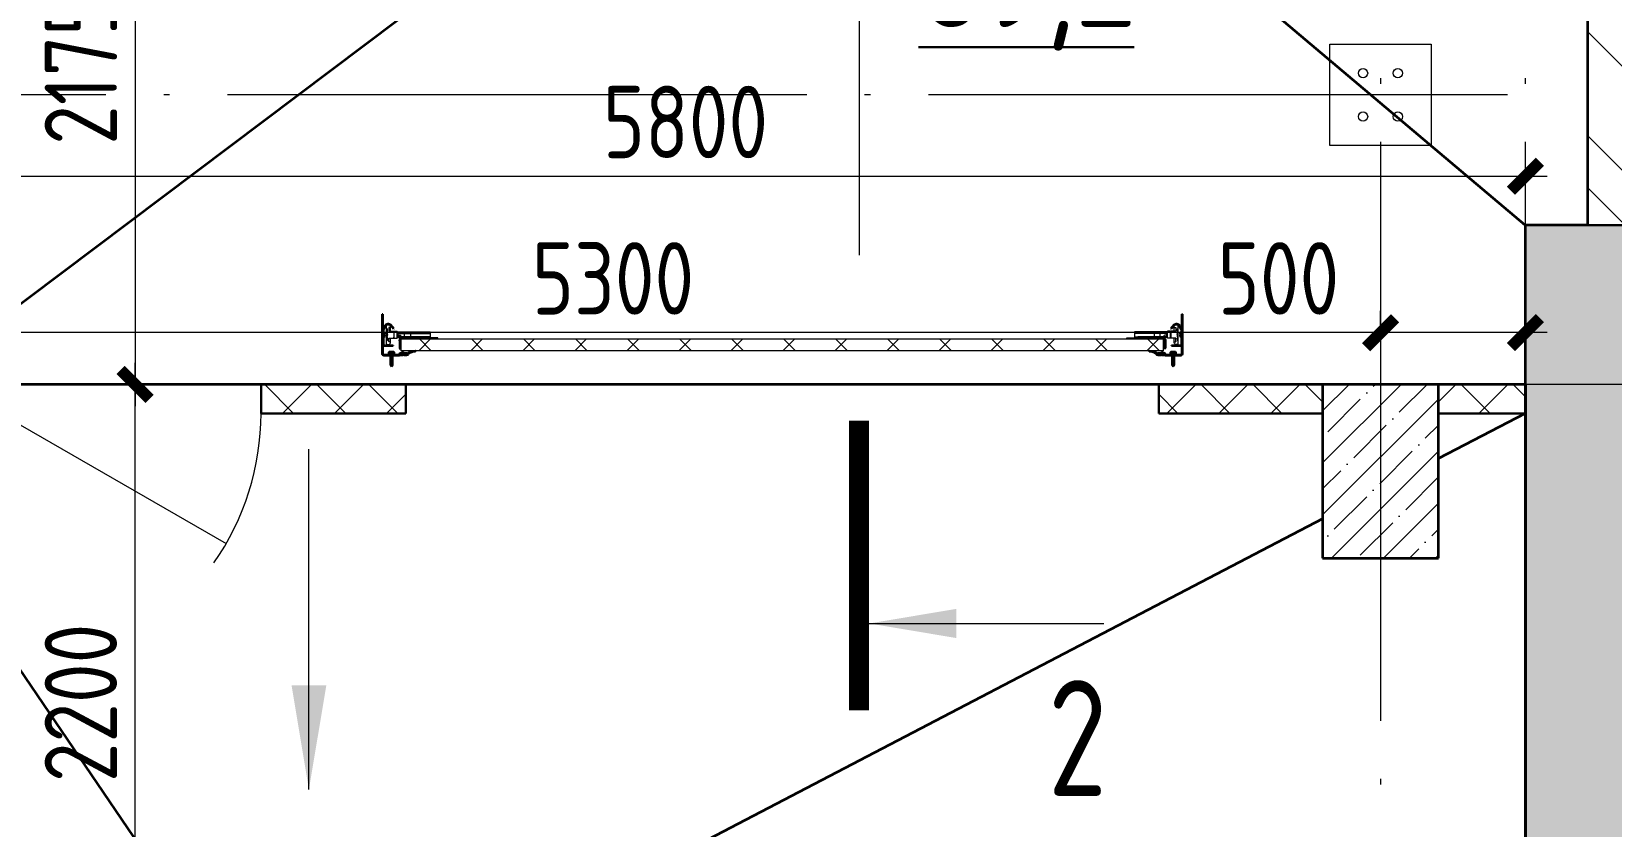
# Model space of a CAD drawing. Extents: x -965262 to 1142518, y -357520 to 71675.
# Drawn here: x 108265 to 113720, y -200679 to -197934 of the extents above; entities that cross this region are included whole.
import ezdxf

# ---------------------------------------------------------------- set-up
doc = ezdxf.new("R2010")
doc.units = 0
doc.header["$LTSCALE"] = 10
doc.linetypes.add('DOTE', pattern=[2.42, 2, -0.2, 0.02, -0.2])
doc.layers.get('0').update_dxf_attribs({"linetype": 'CONTINUOUS', "lineweight": 30})
doc.layers.get('Defpoints').update_dxf_attribs({"linetype": 'CONTINUOUS'})
doc.layers.add('DOTE', color=7, linetype='DOTE', lineweight=9)
doc.layers.add('полы', color=3, linetype='CONTINUOUS', lineweight=35)
doc.styles.add('GOST 2.304', font='isocpeur.ttf', dxfattribs={"width": 0.75, "height": 250})
doc.styles.add('GOST-2.304_Type-B', font='isocpeur.ttf', dxfattribs={"width": 0.9})
doc.styles.add('ГОСТ 2м', font='isocpeur.ttf', dxfattribs={"width": 0.8, "height": 250})
doc.dimstyles.new('ГОСТ 2м', dxfattribs={"dimtxt": 250, "dimasz": 100, "dimexe": 75, "dimexo": 150, "dimgap": 62.5, "dimtad": 1, "dimdec": 0, "dimtxsty": 'ГОСТ 2м', "dimblk": 'ARCHTICK', "dimcen": 150, "dimdle": 75, "dimclrd": 256, "dimclre": 256, "dimclrt": 256, "dimadec": 0, "dimazin": 0, "dimtfac": 1, "dimtdec": 0, "dimtmove": 0, "dimatfit": 3, "dimldrblk": 'OBLIQUE', "dimfxl": 1, "dimlwd": 15, "dimlwe": 15, "dimarcsym": 0})

# ---------------------------------------------------------------- blocks, each defined once
blk = doc.blocks.new('anchor.bolt')
for p, q in [((-0.07, 0), (-0.07, -0.72)), ((0.07, 0), (0.07, -0.06)), ((-0.1, -0.04), (-0.07, -0.03)), ((-0.1, -0.04), (0.09, -0.06)), ((0.07, -0.07), (-0.1, -0.04)), ((-0.1, -0.11), (-0.07, -0.1)), ((-0.1, -0.11), (0.09, -0.13)), ((0.07, -0.14), (-0.1, -0.11)), ((-0.1, -0.18), (-0.07, -0.17)), ((-0.1, -0.18), (0.09, -0.2)), ((0.07, -0.21), (-0.1, -0.18)), ((-0.1, -0.25), (-0.07, -0.24)), ((-0.1, -0.25), (0.09, -0.27)), ((0.07, -0.28), (-0.1, -0.25)), ((-0.1, -0.32), (-0.07, -0.31)), ((-0.1, -0.32), (0.09, -0.34)), ((0.07, -0.35), (-0.1, -0.32)), ((-0.1, -0.39), (-0.07, -0.38)), ((-0.1, -0.39), (0.09, -0.41)), ((0.07, -0.42), (-0.1, -0.39)), ((-0.1, -0.46), (-0.07, -0.45)), ((-0.1, -0.46), (0.09, -0.48)), ((0.07, -0.49), (-0.1, -0.46)), ((-0.1, -0.53), (-0.07, -0.52)), ((-0.1, -0.53), (0.09, -0.55)), ((0.07, -0.56), (-0.1, -0.53)), ((-0.09, -0.6), (-0.07, -0.59)), ((-0.09, -0.6), (0.09, -0.62)), ((0.07, -0.63), (-0.09, -0.6)), ((-0.07, -0.72), (0, -0.8)), ((-0.04, -0.62), (-0.06, -0.63)), ((-0.06, -0.64), (-0.06, -0.63)), ((-0.06, -0.73), (-0.06, -0.64)), ((0, -0.79), (-0.06, -0.73)), ((-0.01, -0.63), (-0.04, -0.62)), ((-0.03, -0.63), (0, -0.79)), ((-0.03, -0.63), (0.01, -0.78)), ((-0.02, -0.63), (0.01, -0.77)), ((-0.01, -0.63), (0.02, -0.76)), ((0.03, -0.69), (-0.01, -0.63)), ((0, -0.64), (0.03, -0.75)), ((0, -0.8), (0.07, -0.72)), ((0, -0.79), (0.03, -0.74)), ((0.01, -0.66), (0.03, -0.74)), ((0.03, -0.74), (0.03, -0.69)), ((0.07, -0.06), (0.09, -0.06)), ((0.09, -0.06), (0.07, -0.07)), ((0.07, -0.07), (0.07, -0.13)), ((0.07, -0.13), (0.09, -0.13)), ((0.09, -0.13), (0.07, -0.14)), ((0.07, -0.14), (0.07, -0.2)), ((0.07, -0.2), (0.09, -0.2)), ((0.09, -0.2), (0.07, -0.21)), ((0.07, -0.21), (0.07, -0.27)), ((0.07, -0.27), (0.09, -0.27)), ((0.09, -0.27), (0.07, -0.28)), ((0.07, -0.28), (0.07, -0.34)), ((0.07, -0.33), (0.09, -0.34)), ((0.09, -0.34), (0.07, -0.35)), ((0.07, -0.35), (0.07, -0.41)), ((0.07, -0.4), (0.09, -0.41)), ((0.09, -0.41), (0.07, -0.42)), ((0.07, -0.42), (0.07, -0.48)), ((0.07, -0.47), (0.09, -0.48)), ((0.09, -0.48), (0.07, -0.49)), ((0.07, -0.49), (0.07, -0.55)), ((0.07, -0.55), (0.09, -0.55)), ((0.09, -0.55), (0.07, -0.56)), ((0.07, -0.56), (0.07, -0.62)), ((0.09, -0.62), (0.07, -0.63)), ((0.07, -0.62), (0.09, -0.62)), ((0.07, -0.63), (0.07, -0.72))]:
    blk.add_line(p, q)
blk.add_arc((0.16, -0.64), 0.222, 187.9982, 219.836)
blk = doc.blocks.new('Крепеж_ворот')
at = {"lineweight": 15}
h = blk.add_hatch(dxfattribs=at)
h.set_pattern_fill('ANSI31', color=256, scale=2, angle=180)
h.set_pattern_definition([(225, (746089.599, 74802.7244), (4.49013, -4.49013), [])])
h.paths.add_polyline_path([(746087.1, 74804.1), (746087.1, 74801.6), (746091.1, 74801.6), (746094.2, 74801.9), (746094.2, 74804.1)], flags=17)
h.paths.add_polyline_path([(746116.4, 74801.6, 0.165118), (746119.9, 74802.8), (746124.2, 74806.1, -0.301689), (746131.4, 74806.6), (746134.8, 74804.7, 0.130081), (746137.5, 74803.9), (746142.2, 74803.9), (746142.2, 74806.4), (746137.5, 74806.4, -0.130081), (746136, 74806.9), (746132.6, 74808.8, 0.301689), (746122.7, 74808.1), (746118.3, 74804.7, -0.165112), (746116.4, 74804.1), (746064.1, 74804.1, -0.414223), (746061, 74807.2), (746061, 74868.5), (746059.4, 74868.5), (746059.4, 74868.8), (746059.4, 74869.5), (746059.4, 74870.5), (746059.4, 74870.7), (746059.4, 74871.7), (746059.4, 74872.2), (746059.4, 74873.2), (746059.4, 74873.9), (746059.4, 74874.7), (746059.4, 74875.6), (746059.4, 74876.1), (746059.4, 74877.1), (746059.4, 74877.4), (746059.4, 74878.3), (746059.4, 74879.1), (746059.4, 74879.4), (746061, 74879.4), (746061, 74944.5), (746058.5, 74944.5), (746058.5, 74807.2, 0.41422), (746064.1, 74801.6)])
h = blk.add_hatch(dxfattribs=at)
h.set_pattern_fill('ANSI31', color=256, scale=2, angle=90)
h.set_pattern_definition([(135, (736343.8085, 75928.334), (-4.490128, -4.490128), [])])
edge = h.paths.add_edge_path()
edge.add_ellipse((746065.1, 74838.4), major_axis=(-1.67, 1.67), ratio=1, start_angle=45, end_angle=135, ccw=False)
edge.add_line((746062.7, 74838.4), (746062.7, 74868.5))
edge.add_line((746062.7, 74868.5), (746061, 74868.5))
edge.add_line((746061, 74868.5), (746061, 74838.4))
edge.add_ellipse((746065.1, 74838.4), major_axis=(-2.89, 2.89), ratio=1, start_angle=45, end_angle=135)
edge.add_line((746065.1, 74834.3), (746096.6, 74834.3))
edge.add_line((746096.6, 74834.3), (746096.6, 74836))
edge.add_line((746096.6, 74836), (746065.1, 74836))
edge = h.paths.add_edge_path()
edge.add_ellipse((746065.1, 74890.2), major_axis=(2.89, 2.89), ratio=1, start_angle=106, end_angle=135)
edge.add_line((746061, 74890.2), (746061, 74879.4))
edge.add_line((746061, 74879.4), (746062.7, 74879.4))
edge.add_line((746062.7, 74879.4), (746062.7, 74890.4))
edge.add_ellipse((746065.1, 74890.2), major_axis=(-1.67, 1.67), ratio=1, start_angle=16, end_angle=45, ccw=False)
edge.add_line((746063, 74891.3), (746069.9, 74903.7))
edge.add_ellipse((746079.1, 74898.6), major_axis=(7.45, 7.45), ratio=1, start_angle=-3, end_angle=106, ccw=False)
edge.add_line((746086.9, 74905.7), (746097.5, 74893.9))
edge.add_line((746097.5, 74893.9), (746098.8, 74895.1))
edge.add_line((746098.8, 74895.1), (746088.2, 74906.8))
edge.add_ellipse((746079.1, 74898.6), major_axis=(8.67, 8.67), ratio=1, start_angle=-3, end_angle=106)
edge.add_line((746068.4, 74904.5), (746061.5, 74892.1))
h = blk.add_hatch(color=256, dxfattribs=at)
h.dxf.hatch_style = 1
h.paths.add_polyline_path([(746145.9, 74808.8), (746142.6, 74809.8, 0.10613), (746142.5, 74809.9), (746136.4, 74809.3, -0.181324), (746135.1, 74809.6, 0.335683), (746120.2, 74809.1, -0.119126), (746118.6, 74808.6, 0.371631), (746118, 74808.1), (746117.9, 74807.6, 0.451909), (746118.5, 74806.9, 0.124341), (746121, 74807.6, -0.343618), (746134.1, 74808.2, 0.181324), (746136.5, 74807.6), (746142.5, 74808.2, -0.110452), (746142.6, 74808.2), (746147.2, 74806.6, -0.710497), (746147.2, 74805.5), (746142.6, 74803.9), (746135.7, 74803.9, -0.178994), (746132.7, 74805, 0.369834), (746129.7, 74805, -0.178993), (746126.6, 74803.9), (746122.2, 74803.9, 0.120709), (746121.9, 74803.8), (746119.7, 74802.7, -0.017147), (746119.4, 74802.4, 0.538795), (746119.6, 74802.2), (746127.3, 74802.2, 0.207608), (746130.7, 74803.7, -0.433918), (746131.6, 74803.7, 0.207608), (746135.1, 74802.2), (746142.5, 74802.2, 0.079707), (746142.6, 74802.2), (746147.7, 74803.9, 0.461502), (746149, 74807.1, -0.250825), (746149.1, 74807.6, -0.128039), (746173.1, 74815.5, 0.416657), (746173.7, 74816.2), (746173.6, 74816.9, 0.409849), (746173, 74817.5, 0.127248)])
for p, q in [((746058.5, 74807.2), (746058.5, 74944.5)), ((746058.5, 74944.5), (746061, 74944.5)), ((746061, 74879.4), (746061, 74944.5)), ((746068.4, 74904.5), (746061.5, 74892.1)), ((746069.9, 74903.7), (746063, 74891.3)), ((746086.9, 74905.7), (746097.5, 74893.9)), ((746088.2, 74906.8), (746098.8, 74895.1)), ((746097.5, 74893.9), (746098.8, 74895.1)), ((746059.4, 74879.4), (746062.7, 74879.4)), ((746059.4, 74868.5), (746059.4, 74879.4)), ((746059.4, 74868.5), (746062.7, 74868.5)), ((746061, 74879.4), (746061, 74890.2)), ((746061, 74807.2), (746061, 74868.5)), ((746061, 74838.4), (746061, 74868.5)), ((746062.7, 74838.4), (746062.7, 74890.2)), ((746063.6, 74883), (746062.7, 74883)), ((746063.6, 74864.9), (746062.7, 74864.9)), ((746063.6, 74883), (746063.6, 74873.9)), ((746067.2, 74880.2), (746063.6, 74883)), ((746063.6, 74873.9), (746063.6, 74864.9)), ((746067.2, 74867.6), (746063.6, 74864.9)), ((746064.1, 74875.1), (746064.1, 74872.8)), ((746067.2, 74880.2), (746067.2, 74875.1)), ((746067.2, 74872.8), (746067.2, 74867.6)), ((746064.1, 74804.1), (746116.4, 74804.1)), ((746064.1, 74801.6), (746116.4, 74801.6)), ((746096.6, 74836), (746065.1, 74836)), ((746096.6, 74834.3), (746065.1, 74834.3)), ((746079, 74805.9), (746102.4, 74805.9)), ((746079, 74805.9), (746079, 74804.1)), ((746079, 74804.1), (746102.4, 74804.1)), ((746082.5, 74814.1), (746081.2, 74813.3)), ((746081.2, 74813.3), (746081.2, 74805.9)), ((746098.9, 74814.1), (746082.5, 74814.1)), ((746085.9, 74813.3), (746085.9, 74805.9)), ((746095.4, 74813.3), (746095.4, 74805.9)), ((746096.6, 74834.3), (746096.6, 74836)), ((746098.9, 74814.1), (746100.1, 74813.3)), ((746100.1, 74813.3), (746100.1, 74805.9)), ((746102.4, 74805.9), (746102.4, 74804.1)), ((746118.3, 74804.7), (746122.7, 74808.1)), ((746119.9, 74802.8), (746124.2, 74806.1)), ((746134.8, 74804.7), (746131.4, 74806.6)), ((746136, 74806.9), (746132.6, 74808.8)), ((746142.2, 74806.4), (746137.5, 74806.4)), ((746137.5, 74803.9), (746142.2, 74803.9)), ((746142.2, 74806.4), (746142.2, 74803.9)), ((746142.2, 74803.9), (746142.2, 74806.4)), ((746142.6, 74803.9), (746147.2, 74805.5)), ((746142.6, 74802.2), (746147.7, 74803.9)), ((746173.6, 74816.9), (746173.7, 74816.2))]:
    blk.add_line(p, q)
for p, q in [((746073.1, 74841.7), (746073.1, 74905.2)), ((746073.1, 74895.8), (746076.7, 74892.3)), ((746081.4, 74897.6), (746081.4, 74886.4)), ((746087.4, 74898), (746081.7, 74897.9)), ((746087.4, 74899.5), (746087.4, 74898)), ((746087.4, 74885.6), (746087.4, 74898)), ((746061, 74879.4), (746061, 74881.3)), ((746061, 74833.9), (746061, 74868.5)), ((746062.7, 74883), (746062.7, 74873.9)), ((746062.7, 74873.9), (746062.7, 74864.9)), ((746073.1, 74851), (746076.7, 74854.6)), ((746074.3, 74885.9), (746074.3, 74861)), ((746074.3, 74879.9), (746075.7, 74879.9)), ((746074.3, 74867), (746075.7, 74867)), ((746076.9, 74873.4), (746075.7, 74879.9)), ((746075.7, 74879.9), (746075.7, 74867)), ((746076.9, 74873.4), (746075.7, 74867)), ((746076, 74885.9), (746076, 74882.6)), ((746076, 74864.3), (746076, 74861)), ((746076.2, 74882.6), (746076.2, 74885.6)), ((746076.2, 74885.6), (746076.8, 74885.6)), ((746076.2, 74864.3), (746076.2, 74882.6)), ((746076.2, 74864.3), (746076.2, 74861.3)), ((746076.2, 74861.3), (746076.8, 74861.3)), ((746076.8, 74885.6), (746076.8, 74892)), ((746076.8, 74861.3), (746076.8, 74854.9)), ((746081.4, 74849.3), (746081.4, 74860.5)), ((746087.4, 74848.8), (746081.7, 74848.9)), ((746082.1, 74885.6), (746087.4, 74885.6)), ((746082.1, 74861.3), (746087.4, 74861.3)), ((746087.4, 74885.6), (746098.3, 74885.6)), ((746087.4, 74848.7), (746087.4, 74861.3)), ((746087.4, 74861.3), (746098.3, 74861.3)), ((746087.4, 74847.4), (746087.4, 74848.8)), ((746098.7, 74885.2), (746098.7, 74882.6)), ((746098.7, 74882.6), (746098.7, 74864.3)), ((746098.7, 74881.6), (746099.8, 74881.6)), ((746098.7, 74865.3), (746099.8, 74865.3)), ((746098.7, 74861.6), (746098.7, 74864.3)), ((746099.8, 74861.2), (746099.8, 74885.7)), ((746099.8, 74885.7), (746110.3, 74885.7)), ((746099.8, 74861.2), (746110.3, 74861.2)), ((746110.3, 74861.2), (746110.3, 74885.7)), ((746110.3, 74881.5), (746224.7, 74881.5)), ((746110.3, 74865.4), (746212.5, 74865.4)), ((746113.8, 74877.2), (746224.7, 74877.2)), ((746250.5, 74858.8), (746250.5, 74862.8))]:
    blk.add_line(p, q, dxfattribs=at)
at = {"lineweight": 15, "ltscale": 0.5}
for p, q in [((746076, 74885.9), (746074.3, 74885.9)), ((746076, 74861), (746074.3, 74861))]:
    blk.add_line(p, q, dxfattribs=at)
at = {"lineweight": 15, "extrusion": (-1.7375e-14, 1, 0)}
for p, q in [((746112.7, 74883.6), (746224.7, 74883.6)), ((746112.7, 74863.2), (746112.7, 74883.6)), ((746112.7, 74863.2), (746135.6, 74863.2)), ((746116.7, 74856.9), (746116.7, 74828.9)), ((746120.8, 74856.9), (746120.8, 74828.9)), ((746122.6, 74863.2), (746122.6, 74862.8)), ((746250.5, 74862.8), (746122.6, 74862.8)), ((746250.5, 74858.8), (746122.6, 74858.8)), ((746123.8, 74840), (746123.8, 74848.8)), ((746135.6, 74881.9), (746156.6, 74881.9)), ((746135.6, 74863.2), (746135.6, 74881.9)), ((746156.6, 74881.9), (746156.6, 74863.2)), ((746156.6, 74863.2), (746212.5, 74863.2)), ((746117.3, 74826.3), (746119, 74822.8)), ((746119, 74822.8), (746122.6, 74824.6)), ((746122.6, 74824.6), (746120.9, 74828))]:
    blk.add_line(p, q, dxfattribs=at)
at = {"lineweight": 15, "ltscale": 0.5, "extrusion": (-1.7375e-14, 1, 0)}
for p, q in [((746112.7, 74879.5), (746224.7, 74879.5)), ((746135.6, 74865.8), (746112.7, 74865.8)), ((746114.9, 74871.2), (746120.4, 74871.2)), ((746120.8, 74856.9), (746116.7, 74856.9)), ((746117.2, 74851.9), (746116.7, 74853.9)), ((746120.8, 74840.1), (746116.7, 74840.1)), ((746119.8, 74839), (746119.8, 74849.8)), ((746123.8, 74847.8), (746119.8, 74847.8)), ((746123.8, 74841), (746119.8, 74841)), ((746122.6, 74868.9), (746122.6, 74863.2)), ((746122.6, 74862.8), (746122.6, 74858.8)), ((746139.7, 74862.8), (746139.7, 74858.8)), ((746152.5, 74862.8), (746152.5, 74858.8)), ((746212.5, 74865.8), (746156.6, 74865.8)), ((746173.5, 74862.8), (746173.5, 74858.8)), ((746117.2, 74836.9), (746116.7, 74835)), ((746120.8, 74829.2), (746116.7, 74829.2))]:
    blk.add_line(p, q, dxfattribs=at)
at = {"lineweight": 15, "extrusion": (-2.77556e-16, -1, 0)}
for p, q in [((746224.7, 74865.6), (746113.8, 74865.6)), ((746128, 74865.6), (746128, 74863.3)), ((746137.6, 74865.6), (746137.6, 74863.3)), ((746164.4, 74865.6), (746164.4, 74863.3)), ((746174, 74865.6), (746174, 74863.3)), ((746200.8, 74865.6), (746200.8, 74863.3)), ((746210.4, 74865.6), (746210.4, 74863.3)), ((746224.7, 74883.6), (746224.7, 74863.3))]:
    blk.add_line(p, q, dxfattribs=at)
at = {"extrusion": (-1, -4.26669e-14, 0)}
for p, q in [((746117.9, 74807.6), (746118, 74808.1)), ((746136.4, 74809.3), (746142.5, 74809.9)), ((746142.5, 74808.2), (746136.5, 74807.6)), ((746142.6, 74809.8), (746145.9, 74808.8)), ((746147.2, 74806.6), (746142.6, 74808.2))]:
    blk.add_line(p, q, dxfattribs=at)
at = {"extrusion": (-1, -4.2422e-14, 1.22461e-16)}
for p, q in [((746119.5, 74802.5), (746121.9, 74803.8)), ((746127.3, 74802.2), (746119.6, 74802.2)), ((746122.2, 74803.9), (746126.6, 74803.9)), ((746142.5, 74802.2), (746135.1, 74802.2)), ((746135.7, 74803.9), (746142.5, 74803.9))]:
    blk.add_line(p, q, dxfattribs=at)
at = {"lineweight": 15}
for centre, radius, start, end in [((746079.1, 74899.5), 8.28, 0, 136.0097), ((746076.4, 74892), 0.375, 0, 45), ((746081.8, 74897.6), 0.375, 91, 180), ((746079.1, 74847.4), 8.28, 223.9903, 0), ((746077, 74882.6), 0.956, 180, 270), ((746077, 74864.3), 0.956, 90, 180), ((746077, 74882.6), 0.75, 180, 270), ((746077, 74864.3), 0.75, 90, 180), ((746076.4, 74854.9), 0.375, 315, 0), ((746082.1, 74886.4), 0.75, 180, 270), ((746082.1, 74860.5), 0.75, 90, 180), ((746081.8, 74849.3), 0.375, 180, 269), ((746098.3, 74885.2), 0.375, 0, 90), ((746098.3, 74861.6), 0.375, 270, 0), ((746122.6, 74856.9), 5.92, 90, 180), ((746122.6, 74856.9), 1.87, 90, 180), ((746128.6, 74855.4), 8.15, 194.9986, 233.9214), ((746128.6, 74833.4), 8.15, 126.0786, 165.0014), ((746122.6, 74828.9), 5.92, 180, 199.6464), ((746122.6, 74828.9), 1.87, 180, 185.5313)]:
    blk.add_arc(centre, radius, start, end, dxfattribs=at)
at = {"lineweight": 15, "ltscale": 0.5}
for centre, radius, start, end in [((746119.4, 74852.5), 2.25, 195, 270), ((746119.4, 74836.4), 2.25, 90, 165), ((746119.4, 74849.8), 0.375, 0, 90), ((746119.4, 74839), 0.375, 270, 0)]:
    blk.add_arc(centre, radius, start, end, dxfattribs=at)
for centre, radius, start, end in [((746064.1, 74807.2), 5.62, 180, 270), ((746064.1, 74807.2), 3.11, 180, 270), ((746082.1, 74803.7), 10.4, 68.2753, 87.8782), ((746090.7, 74797.9), 16.2, 73.306, 107.292), ((746099.2, 74803.7), 10.4, 92.1218, 111.7247), ((746116.4, 74807.2), 3.11, 270, 307.5043), ((746116.4, 74807.2), 5.62, 270, 307.5043), ((746118.5, 74807.5), 0.586, 173.2711, 270.547), ((746118.6, 74808), 0.586, 91.7247, 173.2711), ((746118.5, 74812.1), 5.21, 270.547, 298.8983), ((746118.4, 74812.1), 3.52, 271.7247, 298.8983), ((746128, 74799.4), 12.4, 54.8903, 129.1143), ((746128, 74799.4), 10.7, 54.8903, 130.7448), ((746128.2, 74801), 8.97, 60.3534, 127.5043), ((746128.2, 74801), 8.97, 60.3534, 127.5043), ((746128.2, 74801), 8.97, 60.3534, 127.5043), ((746128.2, 74801), 6.46, 60.3534, 127.5043), ((746136.2, 74811.1), 3.54, 234.8903, 276), ((746137.5, 74809.6), 5.62, 240.3534, 270), ((746136.2, 74811.1), 1.86, 234.8903, 276), ((746137.5, 74809.6), 3.11, 240.3534, 270), ((746142.5, 74809.6), 0.292, 71.7675, 96), ((746142.5, 74807.9), 0.292, 70.7873, 96), ((746176.2, 74760.8), 56.8, 93.2805, 122.2878), ((746147, 74806), 0.562, 289.2127, 70.7873), ((746147, 74806), 2.25, 288.2291, 27.3228), ((746149.6, 74807.3), 0.586, 151, 207.3228), ((746176.3, 74765.4), 50.3, 93.6593, 122.8448), ((746173, 74816.9), 0.6, 4.1357, 93.2805), ((746173.1, 74816.1), 0.6, 273.6593, 4.1357)]:
    blk.add_arc(centre, radius, start, end)
at = {"extrusion": (-1.22461e-16, -5.20252e-30, -1)}
for centre, radius, start, end in [((-746119.6, 74802.4), 0.187, 270, 62.4687), ((-746122.2, 74803.3), 0.586, 62.4687, 90), ((-746126.6, 74808.6), 4.69, 229.4077, 270), ((-746127.3, 74806.9), 4.69, 223.0863, 270), ((-746131.2, 74803.2), 2.32, 49.4077, 130.5923), ((-746131.2, 74803.2), 0.637, 43.0863, 136.9137), ((-746135.1, 74806.9), 4.69, 270, 316.9137), ((-746135.7, 74808.6), 4.69, 270, 310.5923), ((-746142.5, 74804.2), 0.292, 250.7873, 270), ((-746142.5, 74802.5), 0.292, 251.7709, 270)]:
    blk.add_arc(centre, radius, start, end, dxfattribs=at)
at = {"extrusion": (0, 0, -1)}
for centre, major_axis, start_param, end_param in [((746079.1, 74898.6), (8.67, 8.67), 4.433136, 6.335545), ((746079.1, 74898.6), (7.45, 7.45), 4.433136, 6.335545), ((746065.1, 74890.2), (2.89, 2.89), 3.926991, 4.433136), ((746065.1, 74838.4), (-2.89, 2.89), 3.926991, 5.497787), ((746065.1, 74890.2), (-1.67, 1.67), 5.497787, 6.003933), ((746065.1, 74838.4), (-1.67, 1.67), 3.926991, 5.497787)]:
    blk.add_ellipse(centre, major_axis=major_axis, ratio=1, start_param=start_param, end_param=end_param, dxfattribs=at)
for points in [[(746067.2, 74875.1), (746065.9, 74875.1), (746064.1, 74875.1)], [(746064.1, 74872.8), (746065.9, 74872.8), (746067.2, 74872.8)]]:
    blk.add_rational_spline(points, [1, 1.01284142743, 1], degree=2)
at = {"lineweight": 15, "ltscale": 0.5}
for points, knots in [([(746114.9, 74871.2), (746114.7, 74871.2), (746114.4, 74871.2), (746113.8, 74871.5), (746113.6, 74871.6), (746113.2, 74872), (746113, 74872.3), (746112.8, 74872.8), (746112.7, 74873.1), (746112.7, 74873.4)], [0.37141352, 0.37141352, 0.37141352, 0.37141352, 0.39402571, 0.39402571, 0.41663789, 0.41663789, 0.43959523, 0.43959523, 0.46255257, 0.46255257, 0.46255257, 0.46255257]), ([(746122.6, 74868.9), (746122.6, 74869.2), (746122.6, 74869.5), (746122.3, 74870.1), (746122.2, 74870.3), (746121.8, 74870.7), (746121.5, 74870.9), (746121, 74871.1), (746120.7, 74871.2), (746120.4, 74871.2)], [0.28027447, 0.28027447, 0.28027447, 0.28027447, 0.30323181, 0.30323181, 0.32618916, 0.32618916, 0.34880134, 0.34880134, 0.37141352, 0.37141352, 0.37141352, 0.37141352])]:
    blk.add_open_spline(points, degree=3, knots=knots, dxfattribs=at)
at = {"lineweight": 15}
for points in [[(746117.1, 74826.9), (746117.1, 74826.7), (746117.2, 74826.5), (746117.3, 74826.3)], [(746120.9, 74828), (746120.9, 74828.2), (746120.8, 74828.5), (746120.8, 74828.7)]]:
    blk.add_open_spline(points, degree=3, dxfattribs=at)
at = {"xscale": -50.80000000000001, "yscale": 50.80000000000001, "zscale": 50.80000000000001}
blk.add_blockref('anchor.bolt', (746090.7, 74804.1), dxfattribs=at)
blk = doc.blocks.new('_ArchTick')
at = {"color": 0, "linetype": 'ByBlock', "lineweight": 0, "const_width": 0.4}
blk.add_lwpolyline([(-0.5, -0.5), (0.5, 0.5)], dxfattribs=at)
blk = doc.blocks.new('*D1256')
at = {"lineweight": 15, "ltscale": 50, "transparency": 16777216}
for p, q in [((108623, -201427.1), (108623, -199077.1)), ((108900.5, -199152.1), (108548, -199152.1)), ((108900.5, -201352.1), (108548, -201352.1))]:
    blk.add_line(p, q, dxfattribs=at)
at = {"layer": 'Defpoints', "color": 0, "lineweight": 15, "ltscale": 50, "transparency": 16777216}
for p in [(108623, -199152.1), (109050.5, -199152.1), (109050.5, -201352.1, 0)]:
    blk.add_point(p, dxfattribs=at)
at = {"lineweight": 15, "ltscale": 50, "transparency": 16777216, "xscale": 100, "yscale": 100, "zscale": 100}
for p, rotation in [((108623, -199152.1), 90), ((108623, -201352.1), 270)]:
    blk.add_blockref('_ArchTick', p, dxfattribs=dict(at, rotation=rotation))
at = {"lineweight": 15, "ltscale": 50, "transparency": 16777216, "insert": (108435.5, -200252.1), "char_height": 250, "attachment_point": 5, "rotation": 90, "style": 'ГОСТ 2м'}
blk.add_mtext('2200', dxfattribs=at)
blk = doc.blocks.new('_Oblique')
at = {"color": 0, "linetype": 'ByBlock', "lineweight": -2}
blk.add_line((-0.5, -0.5), (0.5, 0.5), dxfattribs=at)
blk = doc.blocks.new('*D1141')
at = {"lineweight": 15, "ltscale": 50, "transparency": 16777216}
for p, q in [((112923.1, -199002.1), (112923.1, -198898.4)), ((113423.1, -199002.1), (113423.1, -198898.4)), ((112923.1, -198973.4), (112318.1, -198973.4)), ((113498.1, -198973.4), (112923.1, -198973.4))]:
    blk.add_line(p, q, dxfattribs=at)
at = {"layer": 'Defpoints', "color": 0, "lineweight": 15, "ltscale": 50, "transparency": 16777216}
for p in [(112923.1, -198973.4), (112923.1, -199152.1), (113423.1, -199152.1)]:
    blk.add_point(p, dxfattribs=at)
at = {"lineweight": 15, "ltscale": 50, "transparency": 16777216, "xscale": 100, "yscale": 100, "zscale": 100, "rotation": 180}
blk.add_blockref('_ArchTick', (112923.1, -198973.4), dxfattribs=at)
at = {"lineweight": 15, "ltscale": 50, "transparency": 16777216, "xscale": 100, "yscale": 100, "zscale": 100}
blk.add_blockref('_ArchTick', (113423.1, -198973.4), dxfattribs=at)
at = {"lineweight": 15, "ltscale": 50, "transparency": 16777216, "insert": (112570.6, -198785.9), "char_height": 250, "attachment_point": 5, "style": 'ГОСТ 2м'}
blk.add_mtext('500', dxfattribs=at)
blk = doc.blocks.new('*D1142')
at = {"lineweight": 15, "ltscale": 50, "transparency": 16777216}
for p, q in [((107623, -199002.1), (107623, -198898.4)), ((112923.1, -199002.1), (112923.1, -198898.4)), ((112998.1, -198973.4), (107548, -198973.4))]:
    blk.add_line(p, q, dxfattribs=at)
at = {"layer": 'Defpoints', "color": 0, "lineweight": 15, "ltscale": 50, "transparency": 16777216}
for p in [(107623, -198973.4), (107623, -199152.1), (112923.1, -199152.1)]:
    blk.add_point(p, dxfattribs=at)
at = {"lineweight": 15, "ltscale": 50, "transparency": 16777216, "xscale": 100, "yscale": 100, "zscale": 100, "rotation": 180}
blk.add_blockref('_ArchTick', (107623, -198973.4), dxfattribs=at)
at = {"lineweight": 15, "ltscale": 50, "transparency": 16777216, "xscale": 100, "yscale": 100, "zscale": 100}
blk.add_blockref('_ArchTick', (112923.1, -198973.4), dxfattribs=at)
at = {"lineweight": 15, "ltscale": 50, "transparency": 16777216, "insert": (110273, -198785.9), "char_height": 250, "attachment_point": 5, "style": 'ГОСТ 2м'}
blk.add_mtext('5300', dxfattribs=at)
blk = doc.blocks.new('*D1143')
at = {"lineweight": 15, "ltscale": 50, "transparency": 16777216}
for p, q in [((107623, -199002.1), (107623, -198358.3)), ((113423.1, -199002.2), (113423.1, -198358.3)), ((107548, -198433.3), (113498.1, -198433.3))]:
    blk.add_line(p, q, dxfattribs=at)
at = {"layer": 'Defpoints', "color": 0, "lineweight": 15, "ltscale": 50, "transparency": 16777216}
for p in [(113423.1, -198433.3), (107623, -199152.1), (113423.1, -199152.2)]:
    blk.add_point(p, dxfattribs=at)
at = {"lineweight": 15, "ltscale": 50, "transparency": 16777216, "xscale": 100, "yscale": 100, "zscale": 100, "rotation": 180}
blk.add_blockref('_ArchTick', (107623, -198433.3), dxfattribs=at)
at = {"lineweight": 15, "ltscale": 50, "transparency": 16777216, "xscale": 100, "yscale": 100, "zscale": 100}
blk.add_blockref('_ArchTick', (113423.1, -198433.3), dxfattribs=at)
at = {"lineweight": 15, "ltscale": 50, "transparency": 16777216, "insert": (110523, -198245.8), "char_height": 250, "attachment_point": 5, "style": 'ГОСТ 2м'}
blk.add_mtext('5800', dxfattribs=at)
blk = doc.blocks.new('*D1168')
at = {"lineweight": 15, "ltscale": 50, "transparency": 16777216}
for p, q in [((108623, -196899.7), (108623, -199227.1)), ((110599.8, -196974.7), (108548, -196974.7)), ((110567.1, -199152.1), (108548, -199152.1))]:
    blk.add_line(p, q, dxfattribs=at)
at = {"layer": 'Defpoints', "color": 0, "lineweight": 15, "ltscale": 50, "transparency": 16777216}
for p in [(110749.8, -196974.7, 1451.3), (108623, -199152.1), (110717.1, -199152.1, 120.7)]:
    blk.add_point(p, dxfattribs=at)
at = {"lineweight": 15, "ltscale": 50, "transparency": 16777216, "xscale": 100, "yscale": 100, "zscale": 100}
for p, rotation in [((108623, -196974.7), 90), ((108623, -199152.1), 270)]:
    blk.add_blockref('_ArchTick', p, dxfattribs=dict(at, rotation=rotation))
at = {"lineweight": 15, "ltscale": 50, "transparency": 16777216, "insert": (108435.5, -198063.4), "char_height": 250, "attachment_point": 5, "rotation": 90, "style": 'ГОСТ 2м'}
blk.add_mtext('2175', dxfattribs=at)

msp = doc.modelspace()

# ---------------------------------------------------------------- hatches: boundary and pattern name
at = {"lineweight": 15}
h = msp.add_hatch(dxfattribs=at)
h.set_pattern_fill('ANSI32', scale=40, angle=90, style=0)
h.set_pattern_definition([(135, (216725.1, -214272.12), (-269.4077, -269.4077), []), (135, (216725.1, -214092.52), (-269.4077, -269.4077), [])])
h.paths.add_polyline_path([(115437.6, -192013.3), (115317.9, -192013.3), (115317.9, -192412.1), (115437.6, -192412.1)])
h.paths.add_polyline_path([(115507.9, -195702.1), (115317.9, -195702.1), (115317.9, -196102.1), (115507.9, -196102.1)])
h.paths.add_polyline_path([(120437.6, -196752.1), (120037.6, -196752.1), (120037.6, -197952.1), (120437.6, -197952.1)])
h.paths.add_polyline_path([(119952.6, -191912.1), (119877.3, -191912.1), (118077.7, -191912.1), (118077.7, -192412.1), (119878.1, -192412.1), (119952.6, -192412.1)], flags=17)
h.paths.add_polyline_path([(119952.6, -191912.1), (119877.3, -191912.1), (118077.7, -191912.1), (118077.7, -192412.1), (119878.1, -192412.1), (119952.6, -192412.1)], flags=17)
h.paths.add_polyline_path([(120437.6, -192012.1), (119952.6, -192012.1), (119952.6, -192412.1), (120037.6, -192412.1), (120037.6, -193152.1), (120437.6, -193152.1)], flags=0)
h.paths.add_polyline_path([(120437.6, -193152.1), (120037.6, -193152.1), (120037.6, -195702.1), (119952.6, -195702.1), (119952.6, -196102.1), (120037.6, -196102.1), (120037.6, -196752.1), (120437.6, -196752.1)], flags=0)
h.paths.add_polyline_path([(119952.6, -195702.1), (115507.9, -195702.1), (115507.9, -196102.1), (119952.6, -196102.1)], flags=0)
h.paths.add_polyline_path([(120437.6, -192012.1), (119877.7, -192012.1), (118077.7, -192012.1), (118077.7, -192412.1), (119878.1, -192412.1), (120037.6, -192412.1), (120037.6, -195702.1), (115507.9, -195702.1), (115507.9, -196102.1), (120037.6, -196102.1), (120037.6, -196752.1), (120437.6, -196752.1)], flags=17)
h.paths.add_polyline_path([(114037.6, -192412.1), (114237.6, -192412.1), (114237.6, -192012.1), (113637.6, -192012.1), (113637.6, -198602.1), (114037.6, -198602.1), (114037.6, -196102.1), (114307.9, -196102.1), (114307.9, -195702.1), (114037.6, -195702.1)])
h.paths.add_polyline_path([(118077.7, -192012.1), (115437.6, -192012.1), (115437.6, -192412.1), (118077.7, -192412.1)])
h.paths.add_polyline_path([(120437.6, -192012.1), (119877.7, -192012.1), (118077.7, -192012.1), (118077.7, -192412.1), (119878.1, -192412.1), (120037.6, -192412.1), (120037.6, -195702.1), (115507.9, -195702.1), (115507.9, -196102.1), (120037.6, -196102.1), (120037.6, -196752.1), (120437.6, -196752.1)], flags=17)
h.paths.add_polyline_path([(120437.6, -197952.1), (120037.6, -197952.1), (120037.6, -198602.1), (120437.6, -198602.1)])
h.paths.add_polyline_path([(119952.6, -192412.1), (119877.7, -192412.1), (119877.7, -192012.1), (119952.6, -192012.1)], flags=0)
h.paths.add_polyline_path([(114237.6, -192412.1), (114307.9, -192412.1), (114307.9, -192012.1), (114237.6, -192012.1)])
h = msp.add_hatch(dxfattribs=at)
h.set_pattern_fill('ANSI35', scale=40, style=0)
h.set_pattern_definition([(45, (79670.67, -272886.6), (-179.6051, 179.6051), []), (45, (79850.27, -272886.6), (-179.6051, 179.6051), [317.5, -63.5, 0, -63.5])])
h.paths.add_polyline_path([(123552.6, -223302.1), (123399.4, -223302.1), (121242.6, -223307.6), (121242.6, -223702.1), (123552.6, -223702.1)])
h.paths.add_polyline_path([(114412.6, -223702.1), (113422.6, -223702.1), (113422.6, -198602.1), (114502.9, -198602.1), (114502.9, -199002.1), (113802.6, -199002.1), (113802.6, -223302.1), (114412.6, -223302.1)])
h.paths.add_polyline_path([(115412.6, -223702.1), (117552.6, -223702.1), (117552.6, -223302.1), (115412.6, -223302.1)])
h.paths.add_polyline_path([(119352.6, -223707.6), (120242.6, -223702.1), (120242.6, -223302.1), (119352.6, -223307.6)])
h.paths.add_polyline_path([(125352.6, -223702.1), (125352.6, -223302.1), (126102.6, -223302.1), (126102.6, -222552.3), (126502.6, -222552.3), (126502.6, -223701.7), (125352.6, -223702.1)])
h.paths.add_polyline_path([(126102.6, -220752.1), (126502.6, -220752.1), (126502.6, -219552.1), (126102.6, -219552.1)])
h.paths.add_polyline_path([(126102.6, -217752.3), (126502.6, -217752.3), (126502.6, -216552.3), (126102.6, -216552.3)])
h.paths.add_polyline_path([(126102.6, -214752.3), (126502.6, -214752.3), (126502.6, -213552.3), (126102.6, -213552.3)])
h.paths.add_polyline_path([(126102.6, -211752.3), (126502.6, -211752.3), (126502.6, -210552.3), (126102.6, -210552.3)])
h.paths.add_polyline_path([(126102.6, -208752.1), (126502.6, -208752.1), (126502.6, -207552.1), (126102.6, -207552.1)])
h.paths.add_polyline_path([(126102.6, -205752.1), (126502.6, -205752.1), (126502.6, -204552.1), (126102.6, -204552.1)])
h.paths.add_polyline_path([(126102.6, -202752.1), (126502.6, -202752.1), (126502.6, -201552.1), (126102.6, -201552.1)])
h.paths.add_polyline_path([(126102.6, -199752.3), (126102.6, -199002.1), (125351.8, -199002.1), (125352.6, -198602.1), (126502.6, -198602.1), (126502.6, -199752.1), (126102.6, -199752.1)])
h.paths.add_polyline_path([(122351.8, -199002.1), (123551.8, -199002.1), (123551.8, -198602.1), (122351.8, -198602.1)])
h.paths.add_polyline_path([(115402.9, -198997.6), (120552.6, -198997.6), (120552.6, -198602.1), (115402.9, -198602.1)])
h = msp.add_hatch(dxfattribs=at)
h.set_pattern_fill('ANSI37', scale=40, angle=90)
h.set_pattern_definition([(135, (-821269.76, -353115.75), (-89.802561, -89.802561), []), (225, (-821269.76, -353115.75), (89.802561, -89.802561), [])])
h.paths.add_polyline_path([(112173.9, -198996.2), (109541.2, -198996.2), (109541.2, -199036.2), (112173.9, -199036.2)])
h = msp.add_hatch(dxfattribs=at)
h.set_pattern_fill('ANSI37', scale=40, angle=90)
h.set_pattern_definition([(135, (113281.9, -199233.01), (-89.8026, -89.8026), []), (225, (113281.9, -199233.01), (89.8026, -89.8026), [])])
h.paths.add_polyline_path([(113422.6, -199152.1), (113122.6, -199152.1), (113122.6, -199252.1), (113422.6, -199252.1)])
h.paths.add_polyline_path([(113422.6, -199152.1), (113122.6, -199152.1), (113122.6, -199252.1), (113422.6, -199252.1)], flags=17)
h.paths.add_polyline_path([(107622.6, -199252.1), (108207.6, -199252.1), (108207.6, -199152.1), (107622.6, -199152.1)])
h.paths.add_polyline_path([(109107.6, -199252.1), (109557.6, -199252.1), (109557.6, -199152.1), (109107.6, -199152.1)])
h.paths.add_polyline_path([(112157.6, -199252.1), (112722.6, -199252.1), (112722.6, -199152.1), (112157.6, -199152.1)])
h.paths.add_polyline_path([(113122.6, -199252.1), (113422.6, -199252.1), (113422.6, -199152.1), (113122.6, -199152.1)])
h.paths.add_polyline_path([(109057.6, -199252.1), (109107.6, -199252.1), (109107.6, -199152.1), (109057.6, -199152.1)])
h.paths.add_polyline_path([(108157.6, -199252.1), (108207.6, -199252.1), (108207.6, -199152.1), (108157.6, -199152.1)])
h = msp.add_hatch(dxfattribs=at)
h.set_pattern_fill('ANSI35', scale=20, style=0)
h.set_pattern_definition([(45, (79670.67, -272886.6), (-89.80256, 89.80256), []), (45, (79760.47, -272886.6), (-89.80256, 89.80256), [158.75, -31.75, 0, -31.75])])
h.paths.add_polyline_path([(113122.6, -199152.1), (112722.6, -199152.1), (112722.6, -199752.1), (113122.6, -199752.1)])

# ---------------------------------------------------------------- linework, layer by layer
at = {"color": 7, "extrusion": (0, 0, -1)}
for p, q in [((113637.6, -198602.1, -3259.8), (113637.6, -192012.1, -3259.8)), ((113422.6, -198602.1, -3259.8), (114502.9, -198602.1, -3259.8)), ((113422.6, -223752.1, -1451.3), (113422.6, -198602.1, -3259.8)), ((114037.6, -198602.1, -3259.8), (113637.6, -198602.1, -3259.8))]:
    msp.add_line(p, q, dxfattribs=at)
at = {"color": 7, "lineweight": 15}
for p, q in [((112747.6, -198327.1, -4711.1), (112747.6, -197977.1, -4711.1)), ((112747.6, -197977.1, -4711.1), (113097.6, -197977.1, -4711.1)), ((113097.6, -197977.1, -4711.1), (113097.6, -198327.1, -4711.1)), ((113097.6, -198327.1, -4711.1), (112747.6, -198327.1, -4711.1)), ((112173.9, -198996.2, -3259.8), (109541.2, -198996.2, -3259.8)), ((109541.2, -199036.2, -3259.8), (109541.2, -198996.2, -3259.8)), ((112173.9, -199036.2, -3259.8), (109541.2, -199036.2, -3259.8)), ((112173.9, -199036.2, -3259.8), (112173.9, -198996.2, -3259.8)), ((108157.6, -199252.1, -4711.1), (108937, -199702.1, -4711.1))]:
    msp.add_line(p, q, dxfattribs=at)
at = {"color": 7, "ltscale": 200}
for p, q in [((109057.6, -199152.1, -4711.1), (109557.6, -199152.1, -3259.8)), ((109057.6, -199152.1, -4711.1), (109057.6, -199252.1, -4711.1)), ((109557.6, -199152.1, -3259.8), (109557.6, -199252.1, -3259.8)), ((112157.6, -199152.1, -3259.8), (112722.6, -199152.1, -3259.8)), ((113122.6, -199152.1, -1451.3), (113422.6, -199152.1, -1451.3)), ((109057.6, -199252.1, -4711.1), (109557.6, -199252.1, -3259.8)), ((112157.6, -199252.1, -3259.8), (112722.6, -199252.1, -1451.3)), ((113122.6, -199252.1, -1451.3), (113422.6, -199252.1, -1451.3))]:
    msp.add_line(p, q, dxfattribs=at)
at = {"color": 7}
for p, q in [((112157.6, -199252.1, -3259.8), (112157.6, -199152.1, -3259.8)), ((112722.6, -199252.1, -3259.8), (112722.6, -199152.1, -3259.8)), ((113122.6, -199252.1, -3259.8), (113122.6, -199152.1, -3259.8)), ((113422.6, -199252.1, -4711.1), (113422.6, -199152.1, -4711.1))]:
    msp.add_line(p, q, dxfattribs=at)
at = {"color": 5, "lineweight": 15, "ltscale": 100}
msp.add_line((111157.3, -199977.8, -4711.1), (111967.3, -199977.8, -4711.1), dxfattribs=at)
at = {"color": 5, "lineweight": 15, "ltscale": 100, "const_width": 70, "elevation": -4711.1}
msp.add_lwpolyline([(111122.3, -200277.8), (111122.3, -199277.8)], dxfattribs=at)
at = {"color": 7, "lineweight": 15}
for centre in [(112862.6, -198077.1, -4711.1), (112982.6, -198077.1, -4711.1), (112862.6, -198227.1, -4711.1), (112982.6, -198227.1, -4711.1)]:
    msp.add_circle(centre, 16, dxfattribs=at)
at = {"color": 7, "lineweight": 15, "ltscale": 10}
msp.add_arc((108157.6, -199252.1, -4711.1), 900, 325, 0, dxfattribs=at)
at = {"color": 7}
for points in [[(112230.7, -198978.6, -9779.4), (112232, -198978.6, -9779.4), (112233.8, -198978.6, -9779.4)], [(112230.7, -198978.6, -9779.4), (112232, -198978.6, -9779.4), (112233.8, -198978.6, -9779.4)], [(112230.7, -198978.6, -9779.4), (112232, -198978.6, -9779.4), (112233.8, -198978.6, -9779.4)], [(112230.7, -198978.6, -9779.4), (112232, -198978.6, -9779.4), (112233.8, -198978.6, -9779.4)], [(112230.7, -198978.6, -9779.4), (112232, -198978.6, -9779.4), (112233.8, -198978.6, -9779.4)], [(112230.7, -198978.6, -9779.4), (112232, -198978.6, -9779.4), (112233.8, -198978.6, -9779.4)], [(112230.7, -198978.6, -9779.4), (112232, -198978.6, -9779.4), (112233.8, -198978.6, -9779.4)], [(112230.7, -198978.6, -9779.4), (112232, -198978.6, -9779.4), (112233.8, -198978.6, -9779.4)], [(112230.7, -198978.6, -9779.4), (112232, -198978.6, -9779.4), (112233.8, -198978.6, -9779.4)], [(112230.7, -198978.6, -9779.4), (112232, -198978.6, -9779.4), (112233.8, -198978.6, -9779.4)], [(112230.7, -198978.6, -9779.4), (112232, -198978.6, -9779.4), (112233.8, -198978.6, -9779.4)], [(112230.7, -198978.6, -9779.4), (112232, -198978.6, -9779.4), (112233.8, -198978.6, -9779.4)], [(112230.7, -198978.6, -9779.4), (112232, -198978.6, -9779.4), (112233.8, -198978.6, -9779.4)], [(112230.7, -198978.6, -9779.4), (112232, -198978.6, -9779.4), (112233.8, -198978.6, -9779.4)], [(112230.7, -198978.6, -9779.4), (112232, -198978.6, -9779.4), (112233.8, -198978.6, -9779.4)], [(112230.7, -198978.6, -9779.4), (112232, -198978.6, -9779.4), (112233.8, -198978.6, -9779.4)], [(112230.7, -198978.6, -9779.4), (112232, -198978.6, -9779.4), (112233.8, -198978.6, -9779.4)], [(112230.7, -198978.6, -9779.4), (112232, -198978.6, -9779.4), (112233.8, -198978.6, -9779.4)], [(112230.7, -198978.6, -9779.4), (112232, -198978.6, -9779.4), (112233.8, -198978.6, -9779.4)], [(112230.7, -198978.6, -9779.4), (112232, -198978.6, -9779.4), (112233.8, -198978.6, -9779.4)], [(112230.7, -198978.6, -9779.4), (112232, -198978.6, -9779.4), (112233.8, -198978.6, -9779.4)], [(112230.7, -198978.6, -9779.4), (112232, -198978.6, -9779.4), (112233.8, -198978.6, -9779.4)], [(112230.7, -198978.6, -9779.4), (112232, -198978.6, -9779.4), (112233.8, -198978.6, -9779.4)], [(112230.7, -198978.6, -9779.4), (112232, -198978.6, -9779.4), (112233.8, -198978.6, -9779.4)], [(112230.7, -198978.6, -9779.4), (112232, -198978.6, -9779.4), (112233.8, -198978.6, -9779.4)], [(112230.7, -198978.6, -9779.4), (112232, -198978.6, -9779.4), (112233.8, -198978.6, -9779.4)], [(112230.7, -198978.6, -9779.4), (112232, -198978.6, -9779.4), (112233.8, -198978.6, -9779.4)], [(112230.7, -198978.6, -9779.4), (112232, -198978.6, -9779.4), (112233.8, -198978.6, -9779.4)], [(112230.7, -198978.6, -9779.4), (112232, -198978.6, -9779.4), (112233.8, -198978.6, -9779.4)], [(112230.7, -198978.6, -9779.4), (112232, -198978.6, -9779.4), (112233.8, -198978.6, -9779.4)], [(112230.7, -198978.6, -9779.4), (112232, -198978.6, -9779.4), (112233.8, -198978.6, -9779.4)], [(112230.7, -198978.6, -9779.4), (112232, -198978.6, -9779.4), (112233.8, -198978.6, -9779.4)], [(112230.7, -198978.6, -9779.4), (112232, -198978.6, -9779.4), (112233.8, -198978.6, -9779.4)], [(112230.7, -198978.6, -9779.4), (112232, -198978.6, -9779.4), (112233.8, -198978.6, -9779.4)], [(112230.7, -198978.6, -9779.4), (112232, -198978.6, -9779.4), (112233.8, -198978.6, -9779.4)], [(112230.7, -198978.6, -9779.4), (112232, -198978.6, -9779.4), (112233.8, -198978.6, -9779.4)], [(112230.7, -198978.6, -9779.4), (112232, -198978.6, -9779.4), (112233.8, -198978.6, -9779.4)], [(112230.7, -198978.6, -9779.4), (112232, -198978.6, -9779.4), (112233.8, -198978.6, -9779.4)], [(112230.7, -198978.6, -9779.4), (112232, -198978.6, -9779.4), (112233.8, -198978.6, -9779.4)], [(112230.7, -198978.6, -9779.4), (112232, -198978.6, -9779.4), (112233.8, -198978.6, -9779.4)], [(112230.7, -198978.6, -9779.4), (112232, -198978.6, -9779.4), (112233.8, -198978.6, -9779.4)], [(112230.7, -198978.6, -9779.4), (112232, -198978.6, -9779.4), (112233.8, -198978.6, -9779.4)], [(112233.8, -198981, -9779.4), (112232, -198981, -9779.4), (112230.7, -198981, -9779.4)], [(112233.8, -198981, -9779.4), (112232, -198981, -9779.4), (112230.7, -198981, -9779.4)], [(112233.8, -198981, -9779.4), (112232, -198981, -9779.4), (112230.7, -198981, -9779.4)], [(112233.8, -198981, -9779.4), (112232, -198981, -9779.4), (112230.7, -198981, -9779.4)], [(112233.8, -198981, -9779.4), (112232, -198981, -9779.4), (112230.7, -198981, -9779.4)], [(112233.8, -198981, -9779.4), (112232, -198981, -9779.4), (112230.7, -198981, -9779.4)], [(112233.8, -198981, -9779.4), (112232, -198981, -9779.4), (112230.7, -198981, -9779.4)], [(112233.8, -198981, -9779.4), (112232, -198981, -9779.4), (112230.7, -198981, -9779.4)], [(112233.8, -198981, -9779.4), (112232, -198981, -9779.4), (112230.7, -198981, -9779.4)], [(112233.8, -198981, -9779.4), (112232, -198981, -9779.4), (112230.7, -198981, -9779.4)], [(112233.8, -198981, -9779.4), (112232, -198981, -9779.4), (112230.7, -198981, -9779.4)], [(112233.8, -198981, -9779.4), (112232, -198981, -9779.4), (112230.7, -198981, -9779.4)], [(112233.8, -198981, -9779.4), (112232, -198981, -9779.4), (112230.7, -198981, -9779.4)], [(112233.8, -198981, -9779.4), (112232, -198981, -9779.4), (112230.7, -198981, -9779.4)], [(112233.8, -198981, -9779.4), (112232, -198981, -9779.4), (112230.7, -198981, -9779.4)], [(112233.8, -198981, -9779.4), (112232, -198981, -9779.4), (112230.7, -198981, -9779.4)], [(112233.8, -198981, -9779.4), (112232, -198981, -9779.4), (112230.7, -198981, -9779.4)], [(112233.8, -198981, -9779.4), (112232, -198981, -9779.4), (112230.7, -198981, -9779.4)], [(112233.8, -198981, -9779.4), (112232, -198981, -9779.4), (112230.7, -198981, -9779.4)], [(112233.8, -198981, -9779.4), (112232, -198981, -9779.4), (112230.7, -198981, -9779.4)], [(112233.8, -198981, -9779.4), (112232, -198981, -9779.4), (112230.7, -198981, -9779.4)], [(112233.8, -198981, -9779.4), (112232, -198981, -9779.4), (112230.7, -198981, -9779.4)], [(112233.8, -198981, -9779.4), (112232, -198981, -9779.4), (112230.7, -198981, -9779.4)], [(112233.8, -198981, -9779.4), (112232, -198981, -9779.4), (112230.7, -198981, -9779.4)], [(112233.8, -198981, -9779.4), (112232, -198981, -9779.4), (112230.7, -198981, -9779.4)], [(112233.8, -198981, -9779.4), (112232, -198981, -9779.4), (112230.7, -198981, -9779.4)], [(112233.8, -198981, -9779.4), (112232, -198981, -9779.4), (112230.7, -198981, -9779.4)], [(112233.8, -198981, -9779.4), (112232, -198981, -9779.4), (112230.7, -198981, -9779.4)], [(112233.8, -198981, -9779.4), (112232, -198981, -9779.4), (112230.7, -198981, -9779.4)], [(112233.8, -198981, -9779.4), (112232, -198981, -9779.4), (112230.7, -198981, -9779.4)], [(112233.8, -198981, -9779.4), (112232, -198981, -9779.4), (112230.7, -198981, -9779.4)], [(112233.8, -198981, -9779.4), (112232, -198981, -9779.4), (112230.7, -198981, -9779.4)], [(112233.8, -198981, -9779.4), (112232, -198981, -9779.4), (112230.7, -198981, -9779.4)], [(112233.8, -198981, -9779.4), (112232, -198981, -9779.4), (112230.7, -198981, -9779.4)], [(112233.8, -198981, -9779.4), (112232, -198981, -9779.4), (112230.7, -198981, -9779.4)], [(112233.8, -198981, -9779.4), (112232, -198981, -9779.4), (112230.7, -198981, -9779.4)], [(112233.8, -198981, -9779.4), (112232, -198981, -9779.4), (112230.7, -198981, -9779.4)], [(112233.8, -198981, -9779.4), (112232, -198981, -9779.4), (112230.7, -198981, -9779.4)], [(112233.8, -198981, -9779.4), (112232, -198981, -9779.4), (112230.7, -198981, -9779.4)], [(112233.8, -198981, -9779.4), (112232, -198981, -9779.4), (112230.7, -198981, -9779.4)], [(112233.8, -198981, -9779.4), (112232, -198981, -9779.4), (112230.7, -198981, -9779.4)], [(112233.8, -198981, -9779.4), (112232, -198981, -9779.4), (112230.7, -198981, -9779.4)]]:
    msp.add_rational_spline(points, [1, 1.01284142743, 1], degree=2, dxfattribs=at)
at = {"color": 5, "lineweight": 15, "ltscale": 100}
msp.add_solid([(111157.3, -199977.8, -4711.1), (111457.8, -200028, -4711.1), (111457.8, -199927.5, -4711.1)], dxfattribs=at)
at = {"layer": 'DOTE', "color": 7, "ltscale": 100, "extrusion": (0, -1, 0)}
for p, q in [((112922.6, -186214.1, -4711.1), (112922.6, -235835, -3259.8)), ((113422.6, -186214.1, -4711.1), (113422.6, -237487.4, -4711.1))]:
    msp.add_line(p, q, dxfattribs=at)
at = {"layer": 'DOTE', "color": 7, "ltscale": 100}
for p, q in [((113361.7, -198152.1, -4711.1), (56531, -198152.1, -1451.3)), ((126952.6, -199152.1, -4711.1), (55067.3, -199152.1, -4711.1))]:
    msp.add_line(p, q, dxfattribs=at)
at = {"layer": 'полы', "ltscale": 100}
for p, q in [((113637.6, -192112.1, -3259.8), (113637.6, -198602.1, -3259.8)), ((107857.6, -199152.1, -3259.8), (110749.8, -196974.7, -3259.8)), ((113422.6, -198602.1, -3259.8), (111494.8, -196974.7, -3259.8)), ((113637.6, -198602.1, -3259.8), (113422.6, -198602.1, -3259.8)), ((113422.6, -198602.1, -3259.8), (113422.6, -199152.1, -3259.8)), ((113423, -199152.1, -4711.1), (113423, -223152.1, -4711.1)), ((107622.6, -199252.1, -1451.3), (109050.5, -201352.1, -4711.1)), ((113422.6, -199252.1, -4711.1), (113123, -199408.3, -4711.1)), ((112723, -199616.9, -4711.1), (109395.5, -201352.1, -4711.1))]:
    msp.add_line(p, q, dxfattribs=at)
at = {"layer": 'полы', "lineweight": 0, "ltscale": 50}
for p, q in [((111122.3, -197530, -3259.8), (111122.3, -198706.1, -3259.8)), ((109223, -200551.4, -4711.1), (109223, -199375.3, -4711.1))]:
    msp.add_line(p, q, dxfattribs=at)
at = {"layer": 'полы', "ltscale": 50}
for p, q in [((113422.6, -199152.1, -3259.8), (77747.6, -199152.1, -3259.8)), ((112723, -199152.1, -4711.1), (112723, -199752.1, -4711.1)), ((113123, -199752.1, -4711.1), (113123, -199152.1, -4711.1)), ((112723, -199752.1, -4711.1), (113123, -199752.1, -4711.1))]:
    msp.add_line(p, q, dxfattribs=at)
at = {"layer": 'полы', "lineweight": 0, "ltscale": 50}
msp.add_solid([(109163, -200191.4, -4711.1), (109283, -200191.4, -4711.1), (109223, -200551.4, -4711.1)], dxfattribs=at)

# ---------------------------------------------------------------- block references
at = {"color": 7}
msp.add_blockref('Крепеж_ворот', (-636582.7, -273853.7, -3259.8), dxfattribs=at)
at = {"color": 7, "xscale": -1}
msp.add_blockref('Крепеж_ворот', (858297.9, -273853.7, -3259.8), dxfattribs=at)

# ---------------------------------------------------------------- texts
at = {"color": 5, "lineweight": 15, "ltscale": 100, "style": 'GOST 2.304', "width": 0.75}
msp.add_text('2', height=400, dxfattribs=at).set_placement((111774.4, -200573.6, -4711.1))
at = {"color": 7, "insert": (111700.1, -197783.7, -4671.7), "char_height": 350, "width": 2000, "attachment_point": 5, "style": 'GOST-2.304_Type-B'}
msp.add_mtext('{\\fISOCPEUR|b0|i0|c0|p34;\\T0.95;\\L69,2}', dxfattribs=at)

# ---------------------------------------------------------------- dimensions: what is measured, and where the dimension line sits
at = {"lineweight": 15, "ltscale": 50}
dim = msp.add_linear_dim(base=(108623, -199152.1, -4711.1), p1=(110749.8, -196974.7, -3259.8), p2=(110717.1, -199152.1, -4590.4), angle=90, text='2175', dimstyle='ГОСТ 2м', dxfattribs=at)
dim.commit()
dim.dimension.update_dxf_attribs({"geometry": '*D1168', "text_midpoint": (108435.5, -198063.4, -4711.1)})
for base, p1, p2, picture, middle in [((113423.1, -198433.3, -4711.1), (107623, -199152.1, -4711.1), (113423.1, -199152.2, -4711.1), '*D1143', (110523, -198245.8, -4711.1)), ((107623, -198973.4, -4711.1), (112923.1, -199152.1, -4711.1), (107623, -199152.1, -4711.1), '*D1142', (110273, -198785.9, -4711.1)), ((112923.1, -198973.4, -4711.1), (113423.1, -199152.1, -4711.1), (112923.1, -199152.1, -4711.1), '*D1141', (112570.6, -198785.9, -4711.1))]:
    dim = msp.add_linear_dim(base=base, p1=p1, p2=p2, dimstyle='ГОСТ 2м', dxfattribs=at)
    dim.commit()
    dim.dimension.update_dxf_attribs({"geometry": picture, "text_midpoint": middle})
dim = msp.add_linear_dim(base=(108623, -199152.1, -4711.1), p1=(109050.5, -201352.1, -4711.1), p2=(109050.5, -199152.1, -4711.1), angle=90, dimstyle='ГОСТ 2м', dxfattribs=at)
dim.commit()
dim.dimension.update_dxf_attribs({"geometry": '*D1256', "text_midpoint": (108435.5, -200252.1, -4711.1)})

doc.saveas('drawing.dxf')
